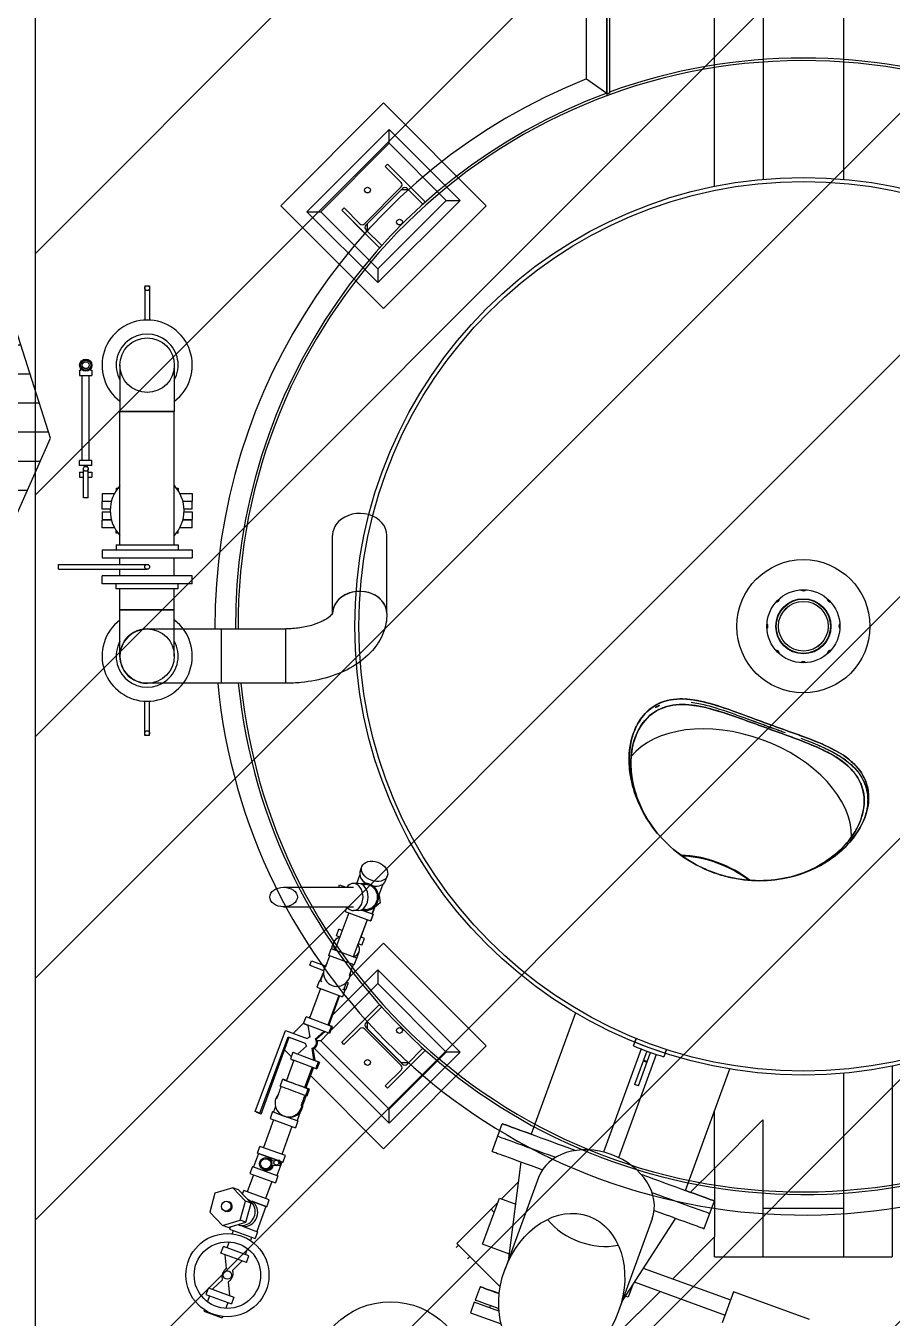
# Model space of a CAD drawing. Header units: metres. Extents: x 0 to 63075, y 0 to 44550.
# Drawn here: x 57034 to 57437, y 37241 to 37841 of the extents above; entities that cross this region are included whole.
import ezdxf

# ---------------------------------------------------------------- set-up
doc = ezdxf.new("R2010")
doc.units = ezdxf.units.M
doc.header["$LTSCALE"] = 75
for name, color, linetype in [('AI-Hatch mob', 7, 'Continuous'), ('GSB', 7, 'Continuous'), ('ML6', 1, 'Continuous'), ('SDM', 7, 'Continuous'), ('SL1', 8, 'Continuous')]:
    doc.layers.add(name, color=color, linetype=linetype)

# ---------------------------------------------------------------- blocks, each defined once
blk = doc.blocks.new('A$C6bae614f')
at = {"layer": 'SL1'}
h = blk.add_hatch(dxfattribs=at)
h.set_pattern_fill('_USER', color=256, scale=90, angle=-0.0019, style=0, pattern_type=0)
h.set_pattern_definition([(359.99813, (326091.565, -18363.04), (0.00294, 90), [])])
h.paths.add_polyline_path([(392739.5, 26103.4), (392712.6, 25895.4), (392410.1, 25602.7), (391902.8, 25544.1), (391483.2, 25317.8), (391326.9, 24790.1), (391561.4, 24355.4), (391961.3, 24187.9), (392349.6, 24271.8), (392615.5, 24550.1), (393161.4, 24636.7), (393805.3, 25007.5), (394039.5, 25534.3), (393824.7, 26205.6), (393573.6, 26445.5), (393066.5, 26445.6)])
for p, q in [((395698.3, 26645.4), (395698.3, 27783.7)), ((395761.8, 26601.7), (395761.8, 27720.2)), ((395761.8, 27712.2), (395761.8, 26601.7)), ((395769.8, 27720.2), (395769.8, 26601.7)), ((396094.8, 26313), (396094.8, 27036.1)), ((396244.8, 26914.2), (396244.8, 26334.9)), ((396494.8, 26334.9), (396494.8, 26914.2)), ((395698.3, 26645.4), (395761.8, 26601.7)), ((395761.8, 26601.7), (395761.8, 26593.2)), ((395761.8, 26601.7), (395769.8, 26601.7)), ((395070.1, 26571.4), (394751.9, 26253.2)), ((395388.3, 26253.2), (395070.1, 26571.4)), ((395087.8, 26489), (394833.2, 26234.4)), ((395087.8, 26446.6), (395087.8, 26489)), ((395307, 26269.8), (395087.8, 26489)), ((395087.8, 26446.6), (394875.6, 26234.4)), ((395264.5, 26269.8), (395087.8, 26446.6)), ((395075.6, 26374.3), (395082.8, 26381.5)), ((395075.6, 26374.3), (395082.8, 26381.5)), ((395124.8, 26325.1), (395075.6, 26374.3)), ((395124.8, 26325.1), (395075.6, 26374.3)), ((395082.8, 26381.5), (395199.5, 26264.8)), ((395082.8, 26381.5), (395154.9, 26309.4)), ((395011, 26197.4), (395124.8, 26311.2)), ((395011, 26197.4), (395124.8, 26311.2)), ((395129.2, 26306.8), (395015.4, 26193)), ((395129.2, 26306.8), (395015.4, 26193)), ((395192.3, 26257.6), (395143.1, 26306.8)), ((395147.3, 26302.6), (395143.1, 26306.8)), ((395052.4, 26057.6), (395264.5, 26269.8)), ((395052.4, 26015.2), (395307, 26269.8)), ((395125.5, 26303.1), (395146.7, 26303.1)), ((395146.7, 26303.1), (395147.3, 26302.6)), ((395264.5, 26269.8), (395307, 26269.8)), ((394751.9, 26253.2), (395070.1, 25935)), ((394833.2, 26234.4), (394875.6, 26234.4)), ((395052.4, 26015.2), (394833.2, 26234.4)), ((394875.6, 26234.4), (395052.4, 26057.6)), ((394940.7, 26239.4), (394947.9, 26246.6)), ((394940.7, 26239.4), (394947.9, 26246.6)), ((395057.4, 26122.7), (394940.7, 26239.4)), ((395012.8, 26167.3), (394940.7, 26239.4)), ((394947.9, 26246.6), (394997.1, 26197.4)), ((394947.9, 26246.6), (394997.1, 26197.4)), ((395070.1, 25935), (395388.3, 26253.2)), ((395199.5, 26264.8), (395192.3, 26257.6)), ((395019, 26196.7), (395019, 26175.4)), ((395015.4, 26179.1), (395064.6, 26129.9)), ((395015.4, 26179.1), (395019.6, 26174.9)), ((395019, 26175.4), (395019.6, 26174.9)), ((395064.6, 26129.9), (395057.4, 26122.7)), ((395052.4, 26057.6), (395052.4, 26015.2)), ((394331, 26005.8), (394346, 26005.8)), ((394331, 26005.8), (394331, 25899.4)), ((394346, 26005.8), (394346, 25899.4)), ((394132.6, 25749.4), (394132.6, 25744)), ((394164.4, 25744), (394164.4, 25749.4)), ((394254.4, 25759.9), (394254.4, 25617)), ((394422.6, 25759.9), (394422.6, 25617)), ((394129.4, 25744), (394134.2, 25744)), ((394129.4, 25744), (394129.4, 25728.1)), ((394129.4, 25728.1), (394167.5, 25728.1)), ((394137.8, 25465.2), (394137.8, 25728.1)), ((394159.2, 25465.2), (394159.2, 25728.1)), ((394162.8, 25744), (394167.5, 25744)), ((394167.5, 25744), (394167.5, 25728.1)), ((394254.3, 25204.1), (394254.4, 25616.9)), ((394254.4, 25617), (394422.6, 25616.9)), ((394422.6, 25617), (394254.4, 25617)), ((394254.4, 25616.9), (394254.4, 25617)), ((394254.4, 25616.9), (394422.6, 25616.9)), ((394254.4, 25616.9), (394422.6, 25616.9)), ((394422.6, 25616.9), (394422.6, 25617)), ((394422.6, 25204.1), (394422.6, 25616.9)), ((394254.3, 25531), (394254.4, 25531)), ((394254.3, 25530.9), (394254.3, 25531)), ((394254.4, 25531), (394254.3, 25531)), ((394254.3, 25530.9), (394254.4, 25530.9)), ((394422.6, 25531), (394422.6, 25531)), ((394422.6, 25530.9), (394422.6, 25531)), ((394422.6, 25530.9), (394422.6, 25530.9)), ((394422.6, 25530.9), (394422.6, 25530.9)), ((394167.5, 25465.2), (394129.4, 25465.2)), ((394129.4, 25449.3), (394129.4, 25465.2)), ((394167.5, 25449.3), (394129.4, 25449.3)), ((394129.4, 25429), (394141, 25429)), ((394129.4, 25429), (394129.4, 25413.2)), ((394141, 25349.2), (394141, 25439.2)), ((394144.6, 25445.6), (394142.3, 25449.3)), ((394152.4, 25445.6), (394154.7, 25449.3)), ((394156, 25349.2), (394156, 25439.2)), ((394156, 25429), (394167.5, 25429)), ((394167.5, 25449.3), (394167.5, 25465.2)), ((394167.5, 25429), (394167.5, 25413.2)), ((394129.4, 25413.2), (394141, 25413.2)), ((394156, 25413.2), (394167.5, 25413.2)), ((394156, 25349.2), (394141, 25349.2)), ((394198.8, 25363.4), (394237.4, 25363.4)), ((394198.8, 25363.4), (394198.8, 25339.5)), ((394242.4, 25379.2), (394247.5, 25379.2)), ((394242.4, 25379.2), (394242.4, 25371.9)), ((394429.4, 25379.2), (394434.5, 25379.2)), ((394434.5, 25379.2), (394434.5, 25371.9)), ((394439.5, 25363.4), (394478.2, 25363.4)), ((394478.2, 25363.4), (394478.2, 25339.5)), ((394198.8, 25339.5), (394228.1, 25339.5)), ((394227.6, 25337.9), (394198.8, 25337.9)), ((394198.8, 25314), (394198.8, 25337.9)), ((394224.3, 25314), (394198.8, 25314)), ((394448.9, 25339.5), (394478.2, 25339.5)), ((394478.2, 25337.9), (394449.3, 25337.9)), ((394478.2, 25314), (394452.7, 25314)), ((394478.2, 25314), (394478.2, 25337.9)), ((394198.8, 25305.9), (394224.3, 25305.9)), ((394198.8, 25305.9), (394198.8, 25282)), ((394198.8, 25282), (394227.6, 25282)), ((394228.1, 25280.4), (394198.8, 25280.4)), ((394198.8, 25256.5), (394198.8, 25280.4)), ((394478.2, 25280.4), (394448.9, 25280.4)), ((394449.3, 25282), (394478.2, 25282)), ((394452.7, 25305.9), (394478.2, 25305.9)), ((394478.2, 25305.9), (394478.2, 25282)), ((394478.2, 25256.5), (394478.2, 25280.4)), ((394237.4, 25256.5), (394198.8, 25256.5)), ((394242.4, 25240.7), (394242.4, 25248)), ((394247.5, 25240.7), (394242.4, 25240.7)), ((394434.5, 25240.7), (394429.4, 25240.7)), ((394434.5, 25240.7), (394434.5, 25248)), ((394478.2, 25256.5), (394439.5, 25256.5)), ((394912.3, 24992.7), (394912.3, 25232.6)), ((395080.6, 24991.3), (395080.6, 25232.5)), ((394198.8, 25188.3), (394198.8, 25164.4)), ((394198.8, 25188.3), (394478.2, 25188.3)), ((394242.4, 25204.1), (394434.5, 25204.1)), ((394242.4, 25204.1), (394242.4, 25188.3)), ((394434.5, 25204.1), (394434.5, 25188.3)), ((394478.2, 25188.3), (394478.2, 25164.4)), ((394198.8, 25164.4), (394478.2, 25164.4)), ((394254.3, 25143.6), (394254.3, 25164.4)), ((394422.6, 25107.8), (394422.6, 25164.4)), ((394063.6, 25128.6), (394063.6, 25143.6)), ((394063.6, 25143.6), (394338.5, 25143.6)), ((394063.6, 25128.6), (394338.5, 25128.6)), ((394478.2, 25107.8), (394198.8, 25107.8)), ((394198.8, 25083.9), (394198.8, 25107.8)), ((394254.3, 25107.8), (394254.3, 25128.6)), ((394478.2, 25083.9), (394478.2, 25107.8)), ((394478.2, 25083.9), (394198.8, 25083.9)), ((394242.4, 25068.1), (394242.4, 25083.9)), ((394434.5, 25068.1), (394242.4, 25068.1)), ((394254.3, 25002.9), (394254.3, 25068.1)), ((394422.6, 25002.9), (394422.6, 25068.1)), ((394434.5, 25068.1), (394434.5, 25083.9)), ((396340.9, 25031.2), (396342.8, 25033.2)), ((396371, 25061.8), (396374.2, 25065.1)), ((394254.3, 24859.9), (394254.3, 25002.9)), ((394254.3, 25002.9), (394422.6, 25002.9)), ((394422.6, 25002.9), (394254.3, 25002.9)), ((394254.3, 25002.9), (394422.6, 25002.9)), ((394422.6, 25002.9), (394254.3, 25002.9)), ((394254.3, 25002.9), (394254.3, 25002.9)), ((394422.6, 24859.9), (394422.6, 25002.9)), ((394422.6, 25002.9), (394422.6, 25002.9)), ((396306.7, 24996.5), (396324.4, 25014.5)), ((396256.9, 24945.9), (396259.6, 24948.6)), ((396288.3, 24977.8), (396290.2, 24979.7)), ((396482.6, 24958.5), (396479.9, 24955.7)), ((394338.5, 24944.1), (394767.5, 24944.1)), ((394567.5, 24944.1), (394567.5, 24775.8)), ((394767.5, 24775.8), (394767.5, 24944.1)), ((396432.8, 24907.9), (396415.1, 24889.9)), ((396451.2, 24926.5), (396449.3, 24924.6)), ((396398.6, 24873.1), (396396.7, 24871.2)), ((396368.5, 24842.5), (396365.3, 24839.3)), ((394767.5, 24775.8), (394338.5, 24775.8)), ((394331, 24614.1), (394331, 24720.4)), ((394346, 24614.1), (394346, 24720.4)), ((395911.8, 24701.1), (395911.4, 24700.9)), ((396244.7, 24648.2), (396244.7, 24648.1)), ((394346, 24614.1), (394331, 24614.1)), ((395849.2, 24608.1), (395847.1, 24602.3)), ((396494.7, 24542.4), (396494.7, 24542.4)), ((396547.3, 24354), (396547.3, 24354)), ((396560.5, 24362.1), (396560.4, 24362.1)), ((394997.6, 24194), (395003.1, 24208.7)), ((394931.3, 24144.7), (394934, 24151.9)), ((394934, 24151.9), (394953.3, 24144.7)), ((394992.7, 24156.6), (394977, 24156.6)), ((394987.1, 24156.6), (394996.7, 24182.3)), ((395004.1, 24153.4), (395012.9, 24153.4)), ((395054.9, 24116), (395069.5, 24155.2)), ((395076.4, 24164.7), (395081.9, 24179.4)), ((394760.9, 24144.7), (394977, 24144.7)), ((395056.2, 24119.5), (395060, 24097)), ((394760.9, 24084.4), (394977, 24084.4)), ((394956.7, 24083.9), (394951.4, 24069.7)), ((394951.4, 24069.7), (395030.2, 24040.4)), ((394951.8, 24069.5), (394951.7, 24069.3)), ((394951.7, 24069.3), (394962.5, 24065.4)), ((394992.7, 24072.5), (394977, 24072.5)), ((395012.9, 24075.7), (395004, 24075.7)), ((395006, 24073.1), (395037.9, 24061.2)), ((395043.8, 24086), (395035, 24062.3)), ((395035.3, 24062.5), (395042.7, 24082.7)), ((395060, 24097), (395042.5, 24082.5)), ((394962.5, 24065.6), (394919.6, 23950.3)), ((395019.1, 24044.5), (394976.2, 23929.2)), ((395019.5, 24044.4), (394999.9, 23990.6)), ((395037.9, 24061.2), (395030.2, 24040.4)), ((395030.3, 24040.7), (395030.7, 24040.5)), ((395038.3, 24061.4), (395030.7, 24040.5)), ((395035.1, 24062.6), (395038.3, 24061.4)), ((394924.4, 23994.4), (394932, 24015.3)), ((394934.7, 23990.7), (394924.4, 23994.4)), ((394942.4, 24011.5), (394932, 24015.3)), ((395011, 23986.5), (394999.1, 23990.9)), ((394900.8, 23933.6), (394908.5, 23954.4)), ((394987.3, 23925.1), (394908.5, 23954.4)), ((394910.5, 23959.7), (394916, 23974.4)), ((395070.1, 23972.1), (394966, 23868.1)), ((395003.4, 23965.6), (394991.4, 23970)), ((395003.4, 23965.6), (395011, 23986.5)), ((395388.2, 23653.9), (395070.1, 23972.1)), ((394841.6, 23903.5), (394846.9, 23917.6)), ((394846.9, 23917.6), (394889.6, 23901.7)), ((394890.8, 23897.5), (394903.7, 23932.5)), ((394979.6, 23904.3), (394900.8, 23933.6)), ((394979.6, 23904.3), (394987.3, 23925.1)), ((394989.3, 23930.4), (394994.8, 23945.1)), ((394841.6, 23903.5), (394884.4, 23887.6)), ((394882.1, 23878.3), (394874.5, 23857.4)), ((394883.8, 23878.8), (394875, 23855.1)), ((394882.1, 23878.3), (394883.4, 23877.8)), ((394911.8, 23748.7), (395052.3, 23889.2)), ((394976.6, 23905.4), (394963.6, 23870.5)), ((395052.3, 23889.2), (395052.3, 23846.8)), ((395306.9, 23634.6), (395052.3, 23889.2)), ((394875.4, 23831.2), (394841.3, 23739.7)), ((394872, 23856.2), (394864.2, 23835.4)), ((394864.2, 23835.4), (394943, 23806.1)), ((394872, 23856.2), (394879.5, 23853.4)), ((394874.5, 23857.4), (394875.7, 23857)), ((395052.3, 23846.8), (394907.3, 23701.8)), ((394943.3, 23829.7), (394950.8, 23826.9)), ((394947.8, 23828), (394956.6, 23851.7)), ((394948.7, 23830.4), (394953.5, 23828.7)), ((394961.1, 23849.5), (394953.5, 23828.7)), ((394956.5, 23851.2), (394961.1, 23849.5)), ((395264.5, 23634.6), (395052.3, 23846.8)), ((394931.9, 23810.2), (394897.9, 23718.6)), ((394933.9, 23809.5), (394900.6, 23717.9)), ((394950.8, 23826.9), (394943, 23806.1)), ((394940.6, 23665.1), (395057.3, 23781.7)), ((395064.5, 23774.5), (395015.3, 23725.3)), ((395057.3, 23781.7), (395064.5, 23774.5)), ((395664.2, 23756.4), (395527.4, 23380.6)), ((394823.3, 23725.4), (394790.4, 23692.4)), ((394822.4, 23723), (394830.2, 23743.8)), ((394901.2, 23693.7), (394822.4, 23723)), ((394825.1, 23721.7), (394825.2, 23721.9)), ((394837.1, 23717.3), (394825.1, 23721.7)), ((394909, 23714.5), (394830.2, 23743.8)), ((394842.7, 23681.2), (394837.1, 23717.5)), ((394843.5, 23745.6), (394838.6, 23740.7)), ((394911.7, 23713.8), (394897.9, 23718.8)), ((394901.2, 23693.7), (394909, 23714.5)), ((394904.1, 23692.9), (394911.7, 23713.8)), ((394940.6, 23665.1), (395012.7, 23737.1)), ((395019.5, 23729.6), (395015.3, 23725.3)), ((395015.3, 23711.4), (395129.1, 23597.6)), ((395015.3, 23711.4), (395129.1, 23597.6)), ((395019.5, 23729.6), (395019, 23729)), ((395019, 23729), (395019, 23707.8)), ((394673.2, 23450.6), (394766.4, 23701.4)), ((394687.2, 23445.4), (394775.3, 23682.1)), ((394691.8, 23443.2), (394778.2, 23680.5)), ((394766.4, 23701.4), (394833.3, 23676.5)), ((394775.3, 23682.1), (394828, 23662.4)), ((394778.4, 23680.4), (394778.1, 23680.1)), ((394778.2, 23680.5), (394828.1, 23662.3)), ((394858.6, 23675.3), (394886.6, 23699.1)), ((394861.6, 23674.2), (394889.3, 23698.1)), ((394875.6, 23670), (394864.3, 23670)), ((394899.8, 23694.2), (394875.6, 23670)), ((394875.6, 23670), (395087.7, 23457.9)), ((394904.1, 23692.9), (394901.3, 23693.9)), ((394997, 23707.1), (394947.8, 23657.8)), ((394997, 23707.1), (394947.8, 23657.8)), ((395124.7, 23593.2), (395010.9, 23707.1)), ((395124.7, 23593.2), (395010.9, 23707.1)), ((395019, 23707.8), (395125.4, 23601.3)), ((395844.1, 23654.4), (395852.4, 23677.2)), ((395852.4, 23677.2), (395848.4, 23666)), ((394764.1, 23641.7), (394784.6, 23621.2)), ((394789.5, 23634.3), (394781.7, 23613.5)), ((394789.5, 23634.3), (394868.3, 23605)), ((394832.1, 23652.7), (394804.1, 23628.9)), ((394848, 23646.8), (394853.7, 23610.5)), ((394851.2, 23645.7), (394857.1, 23609.4)), ((394855.9, 23647.2), (395087.7, 23415.4)), ((394947.8, 23657.8), (394940.6, 23665.1)), ((394947.8, 23657.8), (394940.6, 23665.1)), ((395070, 23335.7), (395388.2, 23653.9)), ((395199.4, 23639.6), (395082.7, 23522.9)), ((395087.7, 23457.9), (395264.5, 23634.6)), ((395087.7, 23415.4), (395306.9, 23634.6)), ((395143, 23597.6), (395192.2, 23646.8)), ((395192.2, 23646.8), (395199.4, 23639.6)), ((395306.9, 23634.6), (395264.5, 23634.6)), ((395867.2, 23644.8), (395751, 23325.3)), ((395884.7, 23638), (395847.2, 23534.9)), ((395859, 23530.7), (395896.5, 23633.8)), ((395884.7, 23638.1), (395884.7, 23638)), ((395884.7, 23638), (395896.5, 23633.8)), ((395896.5, 23633.8), (395896.5, 23633.8)), ((395946.4, 23643), (395938.1, 23620.2)), ((395942.3, 23631.8), (395946.4, 23643)), ((394792.9, 23609.4), (394769.5, 23546.6)), ((394781.7, 23613.5), (394860.5, 23584.2)), ((394785.2, 23612.2), (394785.1, 23612)), ((394785.1, 23612), (394792.8, 23609.2)), ((394849.4, 23588.3), (394826, 23525.5)), ((394853.6, 23610.7), (394871.7, 23604.1)), ((394868.3, 23605), (394860.5, 23584.2)), ((394871.7, 23604.1), (394864.1, 23583.2)), ((395154.8, 23595), (395082.7, 23522.9)), ((395146.7, 23601.3), (395125.4, 23601.3)), ((395143, 23597.6), (395147.2, 23601.9)), ((395914.2, 23627.7), (395797.9, 23308.2)), ((395885.3, 23603.1), (395873.6, 23607.4)), ((395886.3, 23605.9), (395874.6, 23610.1)), ((396644.7, 23591.3), (396644.7, 23000.9)), ((394750.6, 23529.9), (394758.4, 23550.7)), ((394852.9, 23587), (394830.1, 23524.3)), ((394843.8, 23562), (395070, 23335.7)), ((394860.6, 23584.5), (394864.1, 23583.2)), ((395075.5, 23530.1), (395124.7, 23579.4)), ((395075.5, 23530.1), (395124.7, 23579.4)), ((396004.8, 23206.9), (396141.6, 23582.7)), ((396494.7, 23000.9), (396494.7, 23569.4)), ((394841.2, 23520.2), (394826.1, 23525.7)), ((394829.4, 23500.6), (394837.2, 23521.4)), ((394833.6, 23499.4), (394841.2, 23520.2)), ((395082.7, 23522.9), (395075.5, 23530.1)), ((395082.7, 23522.9), (395075.5, 23530.1)), ((395859, 23530.7), (395847.2, 23534.9)), ((394830.6, 23500.4), (394821.3, 23474.8)), ((394833.6, 23499.4), (394829.5, 23500.9)), ((394829.5, 23500.8), (394830.6, 23500.4)), ((394687.2, 23445.4), (394673.2, 23450.6)), ((394677.7, 23448.3), (394677.9, 23448.9)), ((394691.8, 23443.2), (394677.7, 23448.3)), ((394726.4, 23450.6), (394718.8, 23429.7)), ((394718.8, 23429.7), (394797.8, 23400.9)), ((394726.4, 23450.6), (394754.7, 23440.2)), ((394735.5, 23466.4), (394729.3, 23449.5)), ((394762, 23436.8), (394762.4, 23436.6)), ((394764.9, 23435.7), (394764.5, 23435.9)), ((394772.6, 23433.7), (394805.4, 23421.8)), ((394811.7, 23448.5), (394802.4, 23422.9)), ((395087.7, 23415.4), (395087.7, 23457.9)), ((396094.7, 23275), (396094.7, 23454)), ((394729.9, 23425.6), (394698.4, 23339.2)), ((394786.6, 23405), (394755.1, 23318.5)), ((394805.4, 23421.8), (394797.8, 23400.9)), ((395406.7, 23327.5), (395437.9, 23413.2)), ((396094.7, 23275), (396244.7, 23425)), ((396244.7, 23425), (396244.7, 23000.9)), ((394682.7, 23321.3), (394667.4, 23279.4)), ((394679.7, 23322.4), (394687.3, 23343.2)), ((394743.7, 23299), (394679.7, 23322.4)), ((394682.7, 23321.3), (394743.7, 23299)), ((394766.3, 23314.5), (394687.3, 23343.2)), ((394758.7, 23293.6), (394766.3, 23314.5)), ((394664.4, 23280.5), (394656.8, 23259.6)), ((394664.4, 23280.5), (394743.4, 23251.7)), ((394699.5, 23271.2), (394699, 23271.3)), ((394700.8, 23270.7), (394701.2, 23270.5)), ((394703.8, 23269.6), (394703.4, 23269.7)), ((394712.5, 23307), (394712, 23307.1)), ((394713.8, 23306.5), (394714.3, 23306.3)), ((394716.8, 23305.4), (394716.4, 23305.5)), ((394733.2, 23298.3), (394723.1, 23297.5)), ((394750.1, 23284.4), (394723.9, 23282.6)), ((394735.7, 23285.7), (394739.4, 23284.4)), ((394755.7, 23294.7), (394740.4, 23252.8)), ((394740.8, 23299.8), (394744.5, 23298.5)), ((394749, 23299.4), (394743.1, 23299)), ((394749.3, 23297), (394755.7, 23294.7)), ((394758.7, 23293.6), (394749.3, 23297)), ((395458.4, 22996.7), (395496.2, 23294.9)), ((396020.8, 23201.1), (396094.7, 23275)), ((396094.7, 23275), (396094.7, 23062.9)), ((394668, 23255.5), (394648.5, 23202.1)), ((394656.8, 23259.6), (394735.8, 23230.8)), ((394724.7, 23234.9), (394705.2, 23181.5)), ((394743.4, 23251.7), (394735.8, 23230.8)), ((395435, 23180.9), (395488.5, 23234.4)), ((395435.1, 23180.9), (395488.5, 23234.3)), ((395549.6, 23247.2), (395445.5, 22961.3)), ((394548.5, 23198.2), (394532.4, 23140.1)), ((394603.6, 23214.9), (394548.5, 23198.2)), ((394642.7, 23173.4), (394603.6, 23214.9)), ((394621.1, 23208.5), (394603.6, 23214.9)), ((394660.2, 23167.1), (394621.1, 23208.5)), ((394633.4, 23195.4), (394637.4, 23206.2)), ((394716.4, 23177.4), (394637.4, 23206.2)), ((394588.7, 23172.9), (394592.9, 23171.4)), ((394626.7, 23115.3), (394642.7, 23173.4)), ((394660.2, 23167.1), (394642.7, 23173.4)), ((394644.1, 23109), (394660.2, 23167.1)), ((394655.2, 23176.9), (394648.7, 23179.2)), ((394708.8, 23156.6), (394662.1, 23173.5)), ((394662.2, 23173.5), (394705.8, 23157.6)), ((394705.8, 23157.6), (394677.5, 23080.1)), ((394708.8, 23156.6), (394716.4, 23177.4)), ((395297, 23042.8), (395403, 23148.8)), ((395376.9, 23040.3), (395428.9, 23183.1)), ((395395.8, 23141.6), (395424.1, 23169.9)), ((395403, 23148.8), (395424.1, 23169.9)), ((395403, 23148.8), (395412.8, 23139)), ((395428.9, 23183.1), (395479.7, 23164.6)), ((396063.1, 23088.6), (396094.3, 23174.3)), ((396494.7, 23150.9), (396244.7, 23150.9)), ((394532.4, 23140.1), (394571.5, 23098.6)), ((394571.5, 23098.6), (394626.7, 23115.3)), ((394578.1, 23143.7), (394582.2, 23142.1)), ((394589, 23092.3), (394644.1, 23109)), ((394644.1, 23109), (394626.7, 23115.3)), ((395902, 23118.9), (395797.9, 22833)), ((395973.5, 23121.2), (395810.8, 22868.4)), ((394589, 23092.3), (394571.5, 23098.6)), ((394596.7, 23094.6), (394593.9, 23086.9)), ((394593.9, 23086.9), (394672.9, 23058.1)), ((394605.1, 23082.8), (394601.4, 23072.6)), ((394626.4, 23097.9), (394619.1, 23100.5)), ((394633.9, 23095.9), (394680.5, 23079)), ((394680.5, 23079), (394672.9, 23058.1)), ((394566.9, 23012.6), (394574.5, 23033.5)), ((394653.5, 23004.7), (394574.5, 23033.5)), ((394592.2, 23047.6), (394585.6, 23029.4)), ((394661.7, 23062.2), (394658, 23052)), ((395295.1, 23030.5), (395302, 23037.4)), ((395296.8, 23042.5), (395297, 23042.7)), ((395431.3, 22908.3), (395296.8, 23042.5)), ((395431.3, 22908.4), (395297, 23042.8)), ((395460.1, 23010), (395376.9, 23040.3)), ((396094.7, 23062.9), (395965.4, 22933.6)), ((396094.7, 23000.9), (396094.7, 23062.9)), ((394645.8, 22983.8), (394566.9, 23012.6)), ((394584.6, 22966), (394580.1, 23007.8)), ((394602.3, 22959.6), (394632.6, 22988.6)), ((394648.9, 23026.9), (394642.3, 23008.8)), ((394645.8, 22983.8), (394653.5, 23004.7)), ((395330.5, 22995.1), (395337.4, 23002)), ((396094.7, 23000.9), (396644.7, 23000.9)), ((395874.1, 22966.8), (396144.4, 22868.4)), ((395989.3, 22957.5), (395965.4, 22933.6)), ((394571.6, 22930.1), (394541.2, 22901)), ((394589.2, 22923.7), (394593.7, 22881.9)), ((395369.3, 22909.1), (395354.2, 22867.8)), ((395841.4, 22915.9), (395827, 22876.5)), ((395846.4, 22923.7), (396127.3, 22821.4)), ((394528, 22905.9), (394520.4, 22885)), ((394520.4, 22885), (394599.4, 22856.2)), ((394531.5, 22880.9), (394524.9, 22862.8)), ((394528, 22905.9), (394607, 22877.1)), ((394607, 22877.1), (394599.4, 22856.2)), ((395926.4, 22894.6), (395788.5, 22756.5)), ((395926.3, 22894.6), (395791.8, 22760)), ((395827, 22876.5), (395818.1, 22879.7)), ((396153.3, 22892.8), (396118.4, 22797)), ((396388.2, 22807.3), (396153.3, 22892.8)), ((394515.8, 22837.7), (394514.1, 22833.1)), ((394514.1, 22833.1), (394570.8, 22812.4)), ((394588.2, 22860.3), (394581.6, 22842.1)), ((395351.2, 22861.5), (395339.3, 22828.6)), ((395339.3, 22828.6), (395433.9, 22794.1)), ((395427.5, 22833.7), (395351.2, 22861.5)), ((395398.9, 22844.1), (395401.3, 22850.6)), ((395424.5, 22834.8), (395426.9, 22841.3)), ((394572.5, 22817.1), (394570.8, 22812.4))]:
    blk.add_line(p, q, dxfattribs=at)
blk.add_lwpolyline([(392739.5, 26103.4), (392712.6, 25895.4), (392410.1, 25602.7), (391902.8, 25544.1), (391483.2, 25317.8), (391326.9, 24790.1), (391561.4, 24355.4), (391961.3, 24187.9), (392349.6, 24271.8), (392615.5, 24550.1), (393161.4, 24636.7), (393805.3, 25007.5), (394039.5, 25534.3), (393824.7, 26205.6), (393573.6, 26445.5), (393066.5, 26445.6)], close=True, dxfattribs=at)
for centre, radius in [((396369.7, 24952.2), 1388.4), ((396369.7, 24952.2), 1376), ((395020.6, 26301.6), 9), ((395119.6, 26202.6), 9), ((394338.5, 25998.3), 7.5), ((394338.5, 25759.9), 84.1), ((394338.5, 25759.9), 84.1), ((394148.5, 25759.9), 19), ((394148.5, 25759.9), 15.9), ((394148.5, 25759.9), 10.7), ((394148.5, 25439.2), 7.5), ((396369.7, 24952.2), 206.1), ((394338.5, 25136.1), 7.5), ((396369.7, 24952.2), 113), ((396369.7, 24952.2), 85.3), ((396369.7, 24952.2), 84.1), ((396369.7, 24952.2), 77), ((394338.5, 24859.9), 84.1), ((394338.5, 24859.9), 84.1), ((394338.5, 24621.6), 7.5), ((395119.5, 23701.8), 9), ((395020.5, 23602.8), 9), ((394586.9, 22944.8), 128.6), ((394586.9, 22944.8), 102.9), ((394586.9, 22944.8), 12.9), ((395091.2, 22621), 241.3)]:
    blk.add_circle(centre, radius, dxfattribs=at)
for centre, radius, start, end in [((396369.7, 24952.2), 1758, 70.0422, 109.954), ((396369.7, 24952.2), 1750, 185.7844, 180.2652), ((396369.7, 24952.2), 1821.5, 111.6314, 180.2547), ((396369.7, 24952.2), 1821.5, 185.5566, 68.3648), ((396369.7, 24952.2), 1758, 110.2305, 180.264), ((396369.7, 24952.2), 1758, 185.758, 69.7657), ((395117.9, 26318.1), 9.8, 314.9982, 44.9982), ((395117.9, 26318.1), 9.8, 314.9981, 44.9981), ((395136.1, 26299.9), 9.8, 44.9982, 134.9982), ((395136.1, 26299.9), 9.8, 44.9981, 134.9981), ((395004, 26204.3), 9.8, 224.9982, 314.9982), ((395004, 26204.3), 9.8, 224.9981, 314.9981), ((395022.3, 26186.1), 9.8, 134.9982, 224.9982), ((395022.3, 26186.1), 9.8, 134.9981, 224.9981), ((394338.5, 25759.9), 139.7, 307.031, 232.9653), ((394338.5, 25759.9), 96, 331.1725, 208.8238), ((394338.5, 25309.9), 114.3, 137.3993, 222.5969), ((394338.5, 25309.9), 114.3, 317.3993, 42.5969), ((396284.4, 25037.5), 11.1, 270.5055, 359.4908), ((396369.8, 25072.8), 11.1, 225.5055, 314.4908), ((396455.1, 25037.5), 11.1, 180.5055, 269.4908), ((394338.5, 24859.9), 139.7, 127.031, 52.9653), ((396249.1, 24952.2), 11.1, 315.5055, 44.4907), ((396490.4, 24952.2), 11.1, 135.5055, 224.4908), ((394338.5, 24859.9), 84.1, 89.9981, 269.9981), ((394338.5, 24859.9), 84.1, 89.5564, 270.4398), ((394338.5, 24859.9), 96, 151.1725, 28.8238), ((396284.4, 24866.9), 11.1, 0.5055, 89.4908), ((396455.1, 24866.9), 11.1, 90.5055, 179.4908), ((396369.7, 24831.5), 11.1, 45.5055, 134.4908), ((395975.3, 24588.8), 129, 113.4312, 119.5111), ((395012.9, 24114.6), 42, 253.6386, 106.3576), ((395012.9, 24114.6), 38.9, 269.9981, 89.9981), ((394925.8, 23880.2), 42, 137.1869, 2.0094), ((395004, 23700.1), 9.8, 44.9982, 134.9982), ((395004, 23700.1), 9.8, 44.9981, 134.9981), ((395022.2, 23718.4), 9.8, 134.9982, 224.9982), ((395022.2, 23718.4), 9.8, 134.9981, 224.9981), ((394845.4, 23664), 17.4, 98.8105, 134.0255), ((394845.4, 23664), 17.4, 278.8105, 40.3857), ((394848.4, 23662.9), 17.4, 279.2005, 40.7757), ((394845.4, 23664), 17.4, 185.1707, 220.3857), ((396185.5, 24445.9), 862, 246.6727, 253.3235), ((396185.4, 24445.9), 849.6, 246.6241, 253.3722), ((395117.8, 23586.3), 9.8, 314.9982, 44.9982), ((395117.8, 23586.3), 9.8, 314.9981, 44.9981), ((395136, 23604.5), 9.8, 224.9982, 314.9982), ((395136, 23604.5), 9.8, 224.9981, 314.9981)]:
    blk.add_arc(centre, radius, start, end, dxfattribs=at)
for centre, major_axis, ratio, start_param, end_param in [((394996.5, 25232.6), (-84.1, 0), 0.819152, 5.604734, 6.283185), ((394996.5, 25232.6), (-84.1, 0), 0.819152, 3.141593, 5.604734), ((394996.5, 24991.3), (84.1, 0), 0.819152, 0, 3.120753), ((394996.5, 24991.3), (-84.1, 0), 0.819152, 5.604734, 6.262345), ((394996.5, 24991.3), (-84.1, 0), 0.819152, 3.141593, 5.604734), ((396160.3, 24376.8), (-349.1, 127.1), 0.642788, 4.712389, 6.068473), ((396160.3, 24376.8), (349.1, -127.1), 0.642788, 0.214712, 1.570796), ((396050, 24073.8), (-230.1, 83.8), 0.642788, 4.712389, 5.193048), ((396049.3, 24071.8), (229.8, -83.6), 0.642788, 1.107231, 2.034281), ((395037, 24179.4), (-39.4, 14.7), 0.707107, 0, 1.299523), ((396050, 24073.8), (-230.1, 83.8), 0.642788, 4.231649, 4.712389), ((394977, 24114.6), (0, 42), 0.707107, 2.371035, 7.053743), ((394992.7, 24114.6), (0, 42), 0.707107, 3.141593, 6.283185), ((395037, 24179.4), (39.4, -14.7), 0.707107, 4.983662, 6.283185), ((394955.4, 23959.8), (-39.4, 14.7), 0.707107, 5.512628, 7.053743), ((394949.9, 23945), (-39.4, 14.7), 0.707107, 0, 0.190809), ((394955.4, 23959.8), (39.4, -14.7), 0.707107, 5.512628, 7.053743), ((394949.9, 23945), (39.4, -14.7), 0.707107, 6.092377, 6.283185), ((394797.8, 23536.1), (39.4, -14.7), 0.000126, 2.37103, 7.053737), ((394797.8, 23536.1), (36.4, -13.5), 0.000126, 2.459317, 6.965449), ((394790, 23515.2), (39.4, -14.7), 0.000126, 3.141593, 6.283185), ((394776.4, 23476.3), (-14.4, -39.5), 0.999828, 4.705583, 8.260984), ((394776.4, 23476.3), (-14.4, -39.5), 0.999828, 4.337937, 4.705583), ((394776.7, 23476.1), (-14.4, -39.5), 0.999828, 0, 2.002603), ((394778.9, 23475.4), (-14.4, -39.5), 0.999828, 6.256058, 8.403447), ((394779.3, 23475.2), (-14.4, -39.5), 0.999828, 0.190693, 2.139021), ((395766.1, 23293.8), (-328.2, 119.5), 0.000235, 5.526729, 7.541535), ((395752, 23255.1), (-328.2, 119.5), 0.000235, 0, 1.099442), ((395734.9, 23208.1), (-328.2, 119.5), 0.000235, 6.283185, 7.29823), ((395725.8, 23183), (-176.2, 64.1), 0.765978, 4.712389, 6.283185), ((395725.8, 23183), (176.2, -64.1), 0.765978, 0, 1.570796), ((394706, 23289.1), (-6.5, -17.9), 0.999445, 0, 1.992119), ((394707.3, 23288.6), (-6.5, -17.9), 0.999445, 6.24794, 7.886236), ((394707.8, 23288.4), (-6.5, -17.9), 0.999445, 0, 1.615293), ((394709.9, 23287.6), (-6.5, -17.9), 0.999445, 6.223374, 7.950547), ((394706, 23289.1), (6.5, 17.9), 0.999445, 5.133711, 6.283185), ((394707.3, 23288.6), (6.5, 17.9), 0.999445, 5.554137, 6.31843), ((394707.8, 23288.4), (6.5, 17.9), 0.999445, 5.56661, 6.283185), ((394709.9, 23287.6), (6.5, 17.9), 0.999445, 5.621186, 6.342997), ((394710.4, 23287.5), (-6.5, -17.9), 0.999445, 0.790973, 1.679327), ((395766.1, 23293.8), (328.2, -119.5), 0.000235, 5.024836, 7.039642), ((395752, 23255.1), (328.2, -119.5), 0.000235, 5.183743, 6.283185), ((394587.6, 23156.8), (-5.3, -14.6), 0.931922, 0, 2.704213), ((394587.6, 23156.8), (5.3, 14.6), 0.931922, 5.845806, 6.283185), ((394633.5, 23140), (14.4, 39.5), 0.931922, 3.10802, 6.260195), ((394641.1, 23137.3), (14.4, 39.5), 0.931922, 3.332286, 6.093751), ((395725.8, 23183), (176.2, -64.1), 0.765978, 4.041656, 5.383122), ((395734.9, 23208.1), (328.2, -119.5), 0.000235, 5.268141, 6.283185), ((395596, 22826.6), (-226.7, 82.5), 0.000235, 5.544885, 7.021601), ((395581, 22785.3), (-226.7, 82.5), 0.000235, 0, 0.824501)]:
    blk.add_ellipse(centre, major_axis=major_axis, ratio=ratio, start_param=start_param, end_param=end_param, dxfattribs=at)
for centre, major_axis, ratio in [((395042.5, 24194.1), (39.4, -14.7), 0.707107), ((394760.9, 24114.6), (42.7, 0), 0.707107), ((394705.5, 23289.2), (-6.5, -17.9), 0.999445), ((394705.5, 23289.2), (-5.4, -14.9), 0.999445), ((394738.3, 23292.8), (2.57, 7.05), 0.999445), ((394749.5, 23291.9), (0.54, -7.48), 0.030407), ((394583.4, 23158.3), (5.3, 14.6), 0.931922), ((395621.7, 22897.1), (-83.7, -230), 0.765978)]:
    blk.add_ellipse(centre, major_axis=major_axis, ratio=ratio, dxfattribs=at)
for points, knots in [([(394912.6, 24993.2), (394912.6, 24993.2), (394912.5, 24992.9), (394912.1, 24992.2), (394911.1, 24990.4), (394908.3, 24986.5), (394902.6, 24981.7), (394897.9, 24977.8), (394891.3, 24973.3), (394883.1, 24968.9), (394874.5, 24964.4), (394864.1, 24960.1), (394852.3, 24956.4), (394839.9, 24952.4), (394825.9, 24949.3), (394811.2, 24947.2), (394797.1, 24945.1), (394782.3, 24944.1), (394767.5, 24944.1)], [4.907183, 4.907183, 4.907183, 4.907183, 5.026548, 5.026548, 5.026548, 5.30981, 5.30981, 5.30981, 5.540956, 5.540956, 5.540956, 5.781658, 5.781658, 5.781658, 6.037286, 6.037286, 6.037286, 6.283185, 6.283185, 6.283185, 6.283185]), ([(395080.6, 24991.3), (395080.6, 24970.7), (395076.5, 24950.3), (395069.2, 24931.7), (395061.2, 24911.2), (395049.4, 24892.9), (395035.6, 24877.1), (395018.2, 24857.2), (394997.6, 24841), (394975.1, 24827.7), (394951.8, 24813.8), (394926.3, 24803), (394899.5, 24794.8), (394872.6, 24786.6), (394844.4, 24781.1), (394815.6, 24778.2), (394799.7, 24776.6), (394783.6, 24775.8), (394767.5, 24775.8)], [4.712389, 4.712389, 4.712389, 4.712389, 4.933801, 4.933801, 4.933801, 5.176985, 5.176985, 5.176985, 5.480542, 5.480542, 5.480542, 5.794701, 5.794701, 5.794701, 6.10886, 6.10886, 6.10886, 6.283185, 6.283185, 6.283185, 6.283185]), ([(395844.4, 24622.7), (395834.9, 24597.7), (395829.7, 24566.2), (395830.4, 24533.1), (395830.9, 24512.2), (395833.7, 24490.6), (395838.3, 24470.1), (395839.8, 24463.3), (395841.5, 24456.6), (395843.4, 24449.9), (395855.1, 24409.4), (395875.2, 24368.3), (395903, 24330.8), (395921.5, 24305.8), (395943.4, 24282.4), (395968, 24261.8), (395992.5, 24241.3), (396019.8, 24223.4), (396048.3, 24209.1), (396062.6, 24201.9), (396077.1, 24195.6), (396092.1, 24190.1), (396129.6, 24176.4), (396169.7, 24168.1), (396209.8, 24165.8), (396241.9, 24163.9), (396274.1, 24165.8), (396305, 24171.4), (396335.9, 24176.9), (396365.6, 24186), (396392.9, 24197.9), (396413.3, 24206.9), (396432.4, 24217.4), (396449.8, 24228.9), (396472.9, 24244.2), (396495.2, 24263.5), (396513.6, 24284.5), (396527.3, 24300.3), (396538.8, 24317.1), (396547.6, 24333.5), (396550.6, 24339), (396553.2, 24344.5), (396555.6, 24349.9), (396564.7, 24370.2), (396570.5, 24392.7), (396571.5, 24414.4), (396572.3, 24430.7), (396570.4, 24446.6), (396566.3, 24461), (396565, 24465.8), (396563.4, 24470.4), (396561.6, 24474.9), (396553.3, 24496.4), (396538.2, 24516.7), (396518.1, 24534.3), (396503, 24547.5), (396485, 24559.1), (396465.9, 24569.3), (396459.6, 24572.7), (396453.1, 24576), (396446.6, 24579.1), (396421.6, 24591.1), (396391.2, 24602.9), (396358.9, 24614.7), (396342.7, 24620.6), (396326, 24626.6), (396309.3, 24632.6), (396292.7, 24638.5), (396276, 24644.5), (396259.9, 24650.4), (396227.6, 24662), (396193.6, 24675), (396161.2, 24686.7), (396136.9, 24695.5), (396113.5, 24703.6), (396092, 24709.9), (396084.8, 24712.1), (396077.9, 24714), (396071.1, 24715.8), (396043, 24723.2), (396014.3, 24727.9), (395987.6, 24727.4), (395974.2, 24727.1), (395961.4, 24725.5), (395949.3, 24722.5), (395937.3, 24719.6), (395926.1, 24715.2), (395916, 24709.9), (395899, 24701), (395882.7, 24687.3), (395869.6, 24669.9), (395859.7, 24656.8), (395851.7, 24641.8), (395845.6, 24626), (395845.2, 24624.9), (395844.8, 24623.8), (395844.4, 24622.7)], [-4513.890708, -4513.890708, -4513.890708, -4513.890708, -4401.358609, -4401.358609, -4401.358609, -4330.215052, -4330.215052, -4330.215052, -4306.500534, -4306.500534, -4306.500534, -4163.887345, -4163.887345, -4163.887345, -4068.811886, -4068.811886, -4068.811886, -3973.736428, -3973.736428, -3973.736428, -3926.198698, -3926.198698, -3926.198698, -3807.353391, -3807.353391, -3807.353391, -3712.277146, -3712.277146, -3712.277146, -3617.2009, -3617.2009, -3617.2009, -3545.893716, -3545.893716, -3545.893716, -3451.034419, -3451.034419, -3451.034419, -3379.889946, -3379.889946, -3379.889946, -3356.175122, -3356.175122, -3356.175122, -3266.634547, -3266.634547, -3266.634547, -3199.479115, -3199.479115, -3199.479115, -3177.093971, -3177.093971, -3177.093971, -3069.922869, -3069.922869, -3069.922869, -2989.544542, -2989.544542, -2989.544542, -2962.751767, -2962.751767, -2962.751767, -2860.060063, -2860.060063, -2860.060063, -2808.714212, -2808.714212, -2808.714212, -2757.36836, -2757.36836, -2757.36836, -2654.678488, -2654.678488, -2654.678488, -2577.661085, -2577.661085, -2577.661085, -2551.988617, -2551.988617, -2551.988617, -2444.818962, -2444.818962, -2444.818962, -2391.234135, -2391.234135, -2391.234135, -2337.649308, -2337.649308, -2337.649308, -2248.108342, -2248.108342, -2248.108342, -2180.952617, -2180.952617, -2180.952617, -2176.241401, -2176.241401, -2176.241401, -2176.241401]), ([(395844.4, 24622.7), (395852.3, 24645.1), (395864.6, 24666), (395880, 24682.3), (395890.9, 24693.8), (395903.3, 24703), (395916, 24710), (395936.2, 24721), (395960.8, 24726.9), (395987.5, 24727.4), (396007.6, 24727.8), (396028.8, 24725.1), (396050, 24720.7), (396057.1, 24719.2), (396064.1, 24717.6), (396071.1, 24715.8), (396098, 24708.9), (396128.8, 24698.4), (396161.2, 24686.7), (396177.4, 24680.8), (396194, 24674.6), (396210.6, 24668.5), (396227.2, 24662.4), (396243.8, 24656.3), (396259.9, 24650.3), (396292.1, 24638.5), (396326.6, 24626.6), (396358.9, 24614.8), (396383.2, 24605.9), (396406.2, 24597), (396426.8, 24588.1), (396433.7, 24585.1), (396440.3, 24582.1), (396446.6, 24579.1), (396472.9, 24566.8), (396497.9, 24551.9), (396518, 24534.3), (396528.1, 24525.5), (396536.9, 24516), (396544.2, 24506), (396551.5, 24496), (396557.3, 24485.5), (396561.7, 24474.9), (396569, 24457.2), (396572.6, 24436.2), (396571.5, 24414.4), (396570.6, 24398.1), (396567.1, 24381.4), (396561.6, 24365.5), (396559.8, 24360.2), (396557.8, 24354.9), (396555.6, 24349.8), (396544.3, 24322.8), (396524.3, 24294), (396499.1, 24269.1), (396484, 24254.1), (396467, 24240.5), (396449.7, 24228.9), (396415.2, 24205.6), (396373.3, 24187), (396327.9, 24176.1), (396297.7, 24168.9), (396265.9, 24165.1), (396233.8, 24165.1), (396201.8, 24165.1), (396169.4, 24168.9), (396138.4, 24176.3), (396122.8, 24179.9), (396107.6, 24184.5), (396092.6, 24189.9), (396055.1, 24203.6), (396019.1, 24222.9), (395986.8, 24246.9), (395961, 24266.1), (395937.6, 24288.3), (395917.5, 24312.4), (395897.4, 24336.5), (395880.5, 24362.6), (395867.3, 24389.2), (395857.3, 24409.2), (395849.5, 24429.5), (395843.6, 24449.5), (395835.7, 24476.2), (395831, 24505.2), (395830.4, 24533.1), (395830.1, 24554), (395832, 24574.3), (395835.9, 24592.6), (395837.1, 24598.7), (395838.6, 24604.6), (395840.3, 24610.2), (395841.5, 24614.4), (395842.9, 24618.6), (395844.4, 24622.7)], [0, 0, 0, 0, 0.040319, 0.040319, 0.040319, 0.069047, 0.069047, 0.069047, 0.114892, 0.114892, 0.114892, 0.149276, 0.149276, 0.149276, 0.160737, 0.160737, 0.160737, 0.204666, 0.204666, 0.204666, 0.22663, 0.22663, 0.22663, 0.248595, 0.248595, 0.248595, 0.292524, 0.292524, 0.292524, 0.325471, 0.325471, 0.325471, 0.336454, 0.336454, 0.336454, 0.382299, 0.382299, 0.382299, 0.405222, 0.405222, 0.405222, 0.428145, 0.428145, 0.428145, 0.466449, 0.466449, 0.466449, 0.495176, 0.495176, 0.495176, 0.504752, 0.504752, 0.504752, 0.555476, 0.555476, 0.555476, 0.58591, 0.58591, 0.58591, 0.646918, 0.646918, 0.646918, 0.687589, 0.687589, 0.687589, 0.728261, 0.728261, 0.728261, 0.748597, 0.748597, 0.748597, 0.799436, 0.799436, 0.799436, 0.840108, 0.840108, 0.840108, 0.880779, 0.880779, 0.880779, 0.911283, 0.911283, 0.911283, 0.951861, 0.951861, 0.951861, 0.982295, 0.982295, 0.982295, 0.992439, 0.992439, 0.992439, 1, 1, 1, 1]), ([(396301.9, 24170.8), (396330.1, 24176), (396357.2, 24184.2), (396382.2, 24194.8), (396402, 24203.2), (396420.5, 24213.1), (396437.4, 24223.9), (396459.9, 24238.4), (396481.6, 24256.6), (396499.5, 24276.5), (396513, 24291.4), (396524.3, 24307.3), (396533, 24323), (396536, 24328.2), (396538.6, 24333.4), (396541, 24338.5), (396550.1, 24357.9), (396556.2, 24379.6), (396557.7, 24400.5), (396558.8, 24416.3), (396557.4, 24431.6), (396554, 24445.5), (396552.8, 24450.2), (396551.5, 24454.6), (396549.9, 24459.1), (396544, 24475.2), (396534.8, 24490.9), (396522.3, 24505.2), (396509.8, 24519.5), (396494.1, 24532.4), (396476.5, 24543.9), (396464.8, 24551.6), (396452.3, 24558.6), (396439.6, 24565), (396415, 24577.5), (396385.2, 24589.7), (396353.2, 24601.8), (396337.2, 24607.9), (396320.7, 24613.9), (396304.2, 24620), (396287.7, 24626), (396271.2, 24632), (396255.3, 24637.8), (396223.3, 24649.3), (396189.5, 24662), (396157.2, 24673.2), (396133, 24681.6), (396109.7, 24689.2), (396088.2, 24695.1), (396081.1, 24697.1), (396074.1, 24698.9), (396067.4, 24700.5), (396039.5, 24707.2), (396011.1, 24711.1), (395984.9, 24709.7), (395971.7, 24709.1), (395959.1, 24707.1), (395947.4, 24703.8), (395935.7, 24700.5), (395924.8, 24695.9), (395915, 24690.3)], [933.984484, 933.984484, 933.984484, 933.984484, 1020.885388, 1020.885388, 1020.885388, 1089.67124, 1089.67124, 1089.67124, 1181.035807, 1181.035807, 1181.035807, 1249.559232, 1249.559232, 1249.559232, 1272.400374, 1272.400374, 1272.400374, 1359.013547, 1359.013547, 1359.013547, 1423.973427, 1423.973427, 1423.973427, 1445.62672, 1445.62672, 1445.62672, 1524.75777, 1524.75777, 1524.75777, 1603.888819, 1603.888819, 1603.888819, 1656.642852, 1656.642852, 1656.642852, 1758.382845, 1758.382845, 1758.382845, 1809.252842, 1809.252842, 1809.252842, 1860.122839, 1860.122839, 1860.122839, 1961.862831, 1961.862831, 1961.862831, 2038.167826, 2038.167826, 2038.167826, 2063.602824, 2063.602824, 2063.602824, 2169.110889, 2169.110889, 2169.110889, 2221.864921, 2221.864921, 2221.864921, 2274.618953, 2274.618953, 2274.618953, 2274.618953]), ([(395915, 24690.3), (395934.5, 24701.9), (395958.6, 24708.5), (395984.8, 24709.8), (396004.5, 24710.7), (396025.5, 24708.7), (396046.5, 24704.9), (396053.5, 24703.6), (396060.5, 24702.1), (396067.4, 24700.5), (396094.2, 24694.3), (396124.9, 24684.4), (396157.2, 24673.2), (396173.3, 24667.5), (396189.9, 24661.6), (396206.4, 24655.6), (396222.9, 24649.6), (396239.4, 24643.6), (396255.3, 24637.7), (396287.2, 24626), (396321.3, 24614), (396353.2, 24601.9), (396377.2, 24592.8), (396399.9, 24583.6), (396420.2, 24574.3), (396426.9, 24571.2), (396433.4, 24568.1), (396439.5, 24565), (396465.2, 24552.3), (396489.5, 24536.9), (396508.7, 24519), (396518.4, 24510.1), (396526.7, 24500.5), (396533.6, 24490.4), (396540.5, 24480.4), (396545.8, 24469.8), (396549.8, 24459.3), (396556.3, 24441.9), (396559.3, 24421.5), (396557.7, 24400.5), (396556.5, 24384.8), (396552.7, 24368.7), (396547.1, 24353.5), (396545.3, 24348.4), (396543.2, 24343.4), (396541, 24338.5), (396529.7, 24312.8), (396510, 24285.5), (396485.4, 24261.9), (396470.6, 24247.7), (396454.1, 24234.9), (396437.4, 24223.9), (396403.8, 24201.9), (396363.3, 24184.5), (396319.4, 24174.4), (396314.4, 24173.3), (396309.4, 24172.2), (396304.3, 24171.3)], [-2274.618953, -2274.618953, -2274.618953, -2274.618953, -2169.110889, -2169.110889, -2169.110889, -2089.97984, -2089.97984, -2089.97984, -2063.602824, -2063.602824, -2063.602824, -1961.862831, -1961.862831, -1961.862831, -1910.992835, -1910.992835, -1910.992835, -1860.122839, -1860.122839, -1860.122839, -1758.382845, -1758.382845, -1758.382845, -1682.07785, -1682.07785, -1682.07785, -1656.642852, -1656.642852, -1656.642852, -1551.134786, -1551.134786, -1551.134786, -1498.380753, -1498.380753, -1498.380753, -1445.62672, -1445.62672, -1445.62672, -1359.013547, -1359.013547, -1359.013547, -1294.053667, -1294.053667, -1294.053667, -1272.400374, -1272.400374, -1272.400374, -1158.194665, -1158.194665, -1158.194665, -1089.67124, -1089.67124, -1089.67124, -952.099535, -952.099535, -952.099535, -936.482895, -936.482895, -936.482895, -936.482895]), ([(396021.9, 24717.3), (396029.9, 24716.3), (396038, 24715), (396046, 24713.4), (396053.1, 24711.9), (396060.2, 24710.3), (396067.3, 24708.6), (396094.3, 24701.9), (396125.4, 24691.5), (396158, 24679.8), (396174.3, 24674), (396191.1, 24667.8), (396207.8, 24661.7), (396224.5, 24655.6), (396241.2, 24649.4), (396257.4, 24643.5), (396275.6, 24636.8), (396294.5, 24630.1), (396313.3, 24623.4)], [157.704364, 157.704364, 157.704364, 157.704364, 188.160795, 188.160795, 188.160795, 215.040909, 215.040909, 215.040909, 318.299651, 318.299651, 318.299651, 369.929022, 369.929022, 369.929022, 421.558393, 421.558393, 421.558393, 479.546237, 479.546237, 479.546237, 479.546237]), ([(395915, 24690.3), (395894.5, 24679.2), (395875.9, 24660.2), (395862.5, 24637), (395854.5, 24623.1), (395848.4, 24607.6), (395844.1, 24592.2), (395838, 24570.5), (395835, 24544.8), (395836, 24518), (395836.7, 24497.9), (395839.7, 24477.2), (395844.4, 24457.6), (395845.9, 24451), (395847.7, 24444.6), (395849.6, 24438.2), (395861.4, 24399.4), (395881.2, 24360), (395908.3, 24324), (395911, 24320.5), (395913.8, 24316.9), (395916.6, 24313.4)], [0, 0, 0, 0, 108.266467, 108.266467, 108.266467, 173.226347, 173.226347, 173.226347, 264.590913, 264.590913, 264.590913, 333.114338, 333.114338, 333.114338, 355.955479, 355.955479, 355.955479, 493.527184, 493.527184, 493.527184, 507.182456, 507.182456, 507.182456, 507.182456]), ([(395918.4, 24311.4), (395900.6, 24333.1), (395885.4, 24356.3), (395873.3, 24380), (395863.5, 24399.2), (395855.7, 24418.7), (395849.8, 24437.9), (395841.9, 24463.3), (395836.9, 24491.2), (395836, 24518), (395835.3, 24538.1), (395836.8, 24557.6), (395840.2, 24575.2), (395841.3, 24581.1), (395842.6, 24586.7), (395844.1, 24592.2), (395849.6, 24612.9), (395858.9, 24633.4), (395871.2, 24650.4), (395880.4, 24663.2), (395891.4, 24674), (395903.1, 24682.5), (395907, 24685.4), (395911, 24687.9), (395915, 24690.3)], [-509.937805, -509.937805, -509.937805, -509.937805, -424.741332, -424.741332, -424.741332, -355.955479, -355.955479, -355.955479, -264.590913, -264.590913, -264.590913, -196.067489, -196.067489, -196.067489, -173.226347, -173.226347, -173.226347, -86.613174, -86.613174, -86.613174, -21.653293, -21.653293, -21.653293, 0, 0, 0, 0]), ([(396200.1, 24664.6), (396213.2, 24659.7), (396227.9, 24654.4), (396241.8, 24649.3), (396247.2, 24647.3), (396252.4, 24645.4), (396257.5, 24643.5), (396275, 24637.1), (396295.5, 24629.8), (396313.2, 24623.4), (396313.2, 24623.4), (396313.3, 24623.4), (396313.3, 24623.4)], [373.327641, 373.327641, 373.327641, 373.327641, 414.862508, 414.862508, 414.862508, 430.870821, 430.870821, 430.870821, 486.900495, 486.900495, 486.900495, 487.024227, 487.024227, 487.024227, 487.024227]), ([(396362.1, 24605.6), (396402.7, 24590.5), (396440.4, 24575.1), (396472, 24556.9), (396487.8, 24547.7), (396502, 24537.9), (396514.4, 24527.1), (396526.8, 24516.3), (396537.2, 24504.5), (396545.5, 24491.9), (396551.1, 24483.4), (396555.6, 24474.6), (396559.3, 24465.5), (396566.4, 24447.7), (396569.8, 24426.7), (396568.5, 24405.1), (396568.4, 24402.8), (396568.2, 24400.5), (396567.9, 24398.2)], [540.719692, 540.719692, 540.719692, 540.719692, 678.308686, 678.308686, 678.308686, 747.085168, 747.085168, 747.085168, 815.86165, 815.86165, 815.86165, 861.712638, 861.712638, 861.712638, 951.01368, 951.01368, 951.01368, 960.463934, 960.463934, 960.463934, 960.463934]), ([(396413.6, 24585.2), (396417.5, 24583.6), (396421.3, 24581.9), (396425.1, 24580.3), (396431.9, 24577.2), (396438.5, 24574.2), (396444.9, 24571.1), (396471.2, 24558.5), (396496.2, 24543.3), (396516.1, 24525.5), (396526.1, 24516.6), (396534.9, 24507), (396542.1, 24496.9), (396549.3, 24486.8), (396555, 24476.1), (396559.3, 24465.4), (396562.7, 24456.8), (396565.3, 24447.5), (396566.9, 24437.7)], [588.281796, 588.281796, 588.281796, 588.281796, 602.261193, 602.261193, 602.261193, 628.075879, 628.075879, 628.075879, 735.596334, 735.596334, 735.596334, 789.356561, 789.356561, 789.356561, 843.116789, 843.116789, 843.116789, 886.352907, 886.352907, 886.352907, 886.352907]), ([(396568.7, 24416.3), (396568.8, 24412.6), (396568.7, 24408.8), (396568.5, 24405), (396567.5, 24389.1), (396564, 24372.8), (396558.6, 24357.3)], [916.793116, 916.793116, 916.793116, 916.793116, 932.417239, 932.417239, 932.417239, 997.986098, 997.986098, 997.986098, 997.986098]), ([(394740.6, 23491.4), (394741.6, 23494.6), (394742.9, 23498.4), (394744.6, 23503.3), (394745.5, 23506), (394746.6, 23509.1), (394747.8, 23512.4), (394749.5, 23517.3), (394751.5, 23522.9), (394753.7, 23528.8)], [0.07277331, 0.07277331, 0.07277331, 0.07277331, 0.09594768, 0.09594768, 0.09594768, 0.10918651, 0.10918651, 0.10918651, 0.12898334, 0.12898334, 0.12898334, 0.12898334]), ([(394826.5, 23501.7), (394824.7, 23496.6), (394822.9, 23491.8), (394821.4, 23487.5), (394819.7, 23482.6), (394818.1, 23478.2), (394817, 23474.8), (394816, 23472.1), (394815.3, 23469.9), (394814.9, 23468.5)], [0.02262939, 0.02262939, 0.02262939, 0.02262939, 0.03987216, 0.03987216, 0.03987216, 0.05944711, 0.05944711, 0.05944711, 0.07471787, 0.07471787, 0.07471787, 0.07471787]), ([(394584.6, 22966), (394584.3, 22965.8), (394583.9, 22965.6), (394583.6, 22965.4), (394581.8, 22964.3), (394580, 22962.8), (394578.5, 22961), (394576.5, 22958.8), (394574.7, 22956.2), (394573.3, 22953.3), (394571.7, 22949.9), (394570.7, 22946.2), (394570.2, 22942.6), (394569.8, 22939.2), (394570, 22935.8), (394570.7, 22932.9), (394570.9, 22931.9), (394571.2, 22931), (394571.6, 22930.1)], [0.635703, 0.635703, 0.635703, 0.635703, 0.70005, 0.70005, 0.70005, 1.024067, 1.024067, 1.024067, 1.43199, 1.43199, 1.43199, 1.906884, 1.906884, 1.906884, 2.35788, 2.35788, 2.35788, 2.50589, 2.50589, 2.50589, 2.50589]), ([(394602.3, 22959.6), (394602.4, 22959.2), (394602.6, 22958.8), (394602.7, 22958.4), (394603.3, 22956.4), (394603.7, 22954.2), (394603.8, 22951.8), (394603.9, 22948.8), (394603.6, 22945.7), (394602.7, 22942.6), (394601.8, 22939), (394600.2, 22935.4), (394598.3, 22932.4), (394596.4, 22929.5), (394594.1, 22927), (394591.7, 22925.3), (394590.9, 22924.7), (394590, 22924.2), (394589.2, 22923.7)], [0.635703, 0.635703, 0.635703, 0.635703, 0.70005, 0.70005, 0.70005, 1.024067, 1.024067, 1.024067, 1.43199, 1.43199, 1.43199, 1.906884, 1.906884, 1.906884, 2.35788, 2.35788, 2.35788, 2.50589, 2.50589, 2.50589, 2.50589])]:
    blk.add_open_spline(points, degree=3, knots=knots, dxfattribs=at)
blk.add_open_spline([(395911.7, 24701.1), (395915.7, 24703.3), (395919.8, 24705.3), (395924, 24707.2)], degree=3, dxfattribs=at)
blk = doc.blocks.new('zw$15D4')
at = {"layer": 'ML6', "xscale": 0.2502808837766805, "yscale": 0.2502808837766805, "zscale": 0.2502808837766805}
blk.add_blockref('A$C6bae614f', (-85544.7, -3177.3), dxfattribs=at)

msp = doc.modelspace()

# ---------------------------------------------------------------- hatches: boundary and pattern name
at = {"layer": 'AI-Hatch mob'}
h = msp.add_hatch(dxfattribs=at)
h.set_pattern_fill('ANSI31', color=256, scale=25)
h.set_pattern_definition([(45, (-7584.785, -59.206), (-56.1266, 56.1266), [])])
h.paths.add_polyline_path([(57848.38, 38156.14), (57038.46, 38156.14), (57038.46, 36564.59), (57848.38, 36564.59)])

# ---------------------------------------------------------------- linework, layer by layer
at = {"layer": 'SDM'}
msp.add_lwpolyline([(57038.46, 38156.14), (57848.38, 38156.14), (57848.38, 36564.59), (57038.46, 36564.59)], close=True, dxfattribs=at)

# ---------------------------------------------------------------- block references
at = {"layer": 'GSB', "xscale": 0.6000000000000068, "yscale": 0.6000000000000068, "zscale": 0.6000000000000068}
msp.add_blockref('zw$15D4', (49200, 35721.63), dxfattribs=at)

doc.saveas('drawing.dxf')
